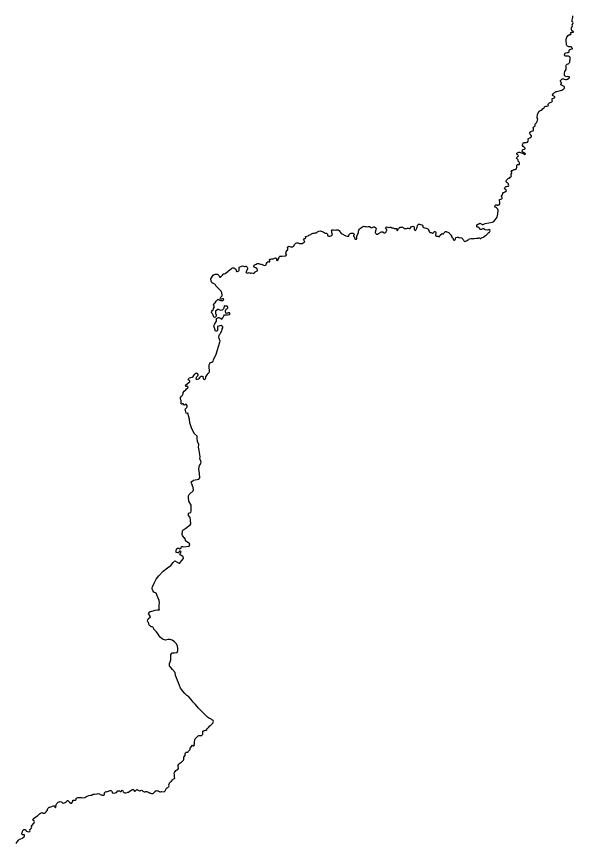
# Model space of a CAD drawing. Header units: metres. Extents: x 245125 to 394351, y 270578 to 4233311.
# Drawn here: x 269351 to 269598.2, y 4229638.4 to 4230005.7 of the extents above; entities that cross this region are included whole.
import ezdxf
from ezdxf.lldxf.tags import DXFTag

# ---------------------------------------------------------------- set-up
doc = ezdxf.new("R2010")
doc.units = ezdxf.units.M
doc.layers.add('ASTOTA', color=7, linetype='Continuous')
tags = doc.linetypes.add('HIDDEN', pattern=[0.375, 0.25, -0.125]).pattern_tags.tags
tags[6:7] = [DXFTag(74, 4), DXFTag(75, 0), DXFTag(340, '0'), DXFTag(46, 1.0), DXFTag(50, 0.0), DXFTag(44, 0.0), DXFTag(45, 0.0)]
tags[4:5] = [DXFTag(74, 4), DXFTag(75, 0), DXFTag(340, '0'), DXFTag(46, 1.0), DXFTag(50, 0.0), DXFTag(44, 0.0), DXFTag(45, 0.0)]

msp = doc.modelspace()

# ---------------------------------------------------------------- linework, layer by layer
at = {"layer": 'ASTOTA', "color": 253, "linetype": 'HIDDEN', "ltscale": 300}
msp.add_lwpolyline([(269351.08, 4229638.3), (269351.04, 4229638.59), (269351.31, 4229639.11), (269351.55, 4229639.45), (269351.86, 4229639.86), (269352.3, 4229640.24), (269352.91, 4229640.45), (269353.62, 4229640.73), (269354.01, 4229641.01), (269354.37, 4229641.33), (269354.6, 4229641.71), (269354.56, 4229642.12), (269354.24, 4229642.15), (269353.85, 4229642.21), (269353.39, 4229642.55), (269353.44, 4229642.92), (269353.66, 4229643.53), (269353.88, 4229644.18), (269354.31, 4229644.52), (269355, 4229644.54), (269355.23, 4229644.19), (269355.53, 4229643.87), (269355.86, 4229643.7), (269356.37, 4229643.53), (269356.95, 4229643.66), (269357.04, 4229643.93), (269356.95, 4229644.25), (269356.92, 4229644.58), (269357.16, 4229644.69), (269357.46, 4229644.94), (269357.69, 4229645.39), (269357.76, 4229645.56), (269357.75, 4229646), (269357.99, 4229646.47), (269358.33, 4229646.77), (269358.61, 4229647.16), (269358.81, 4229647.43), (269358.9, 4229647.7), (269358.98, 4229648.15), (269358.93, 4229648.41), (269358.5, 4229648.62), (269358.33, 4229648.72), (269358.5, 4229649.19), (269358.62, 4229649.48), (269359.62, 4229650.21), (269360.54, 4229650.82), (269360.86, 4229651.17), (269361.26, 4229651.47), (269361.6, 4229651.86), (269362.41, 4229652.08), (269362.68, 4229651.87), (269363, 4229651.75), (269363.19, 4229651.8), (269363.66, 4229651.86), (269363.89, 4229652.08), (269364.16, 4229652.42), (269364.49, 4229652.84), (269364.79, 4229653.18), (269364.81, 4229653.33), (269364.83, 4229653.65), (269364.92, 4229653.89), (269365.15, 4229654.23), (269365.4, 4229654.45), (269365.56, 4229654.47), (269365.88, 4229654.52), (269366.21, 4229654.58), (269367.45, 4229655.04), (269367.72, 4229655.02), (269367.97, 4229654.83), (269368.06, 4229654.56), (269368.07, 4229654.43), (269368.2, 4229654.36), (269368.3, 4229654.38), (269368.52, 4229654.5), (269368.56, 4229654.75), (269368.54, 4229655.22), (269368.87, 4229656.05), (269369.23, 4229656.36), (269369.56, 4229656.63), (269369.91, 4229656.86), (269370.22, 4229656.98), (269370.9, 4229656.84), (269371.18, 4229656.67), (269371.34, 4229656.5), (269371.57, 4229656.33), (269371.74, 4229656.26), (269372.28, 4229656.35), (269372.61, 4229656.53), (269373.03, 4229656.85), (269373.27, 4229657.07), (269373.49, 4229657.3), (269373.66, 4229657.44), (269373.86, 4229657.51), (269374.6, 4229656.63), (269375.13, 4229656.29), (269375.63, 4229656.25), (269376.04, 4229657.26), (269376.04, 4229657.53), (269376.46, 4229657.64), (269376.97, 4229657.65), (269377.27, 4229657.66), (269377.48, 4229657.69), (269377.52, 4229657.85), (269377.5, 4229658.25), (269377.58, 4229658.56), (269377.82, 4229658.67), (269378.22, 4229658.76), (269379.75, 4229658.74), (269380.12, 4229658.68), (269381.32, 4229658.78), (269381.76, 4229659.03), (269382.37, 4229659.31), (269383.18, 4229659.63), (269383.82, 4229659.79), (269384.32, 4229659.88), (269385.06, 4229660.21), (269385.7, 4229660.23), (269386.89, 4229660.47), (269387.25, 4229660.48), (269387.84, 4229660.34), (269388.2, 4229660.06), (269388.63, 4229659.98), (269388.95, 4229659.97), (269389.22, 4229659.84), (269389.38, 4229659.75), (269389.66, 4229659.78), (269390.07, 4229660.11), (269390.09, 4229660.37), (269390, 4229660.65), (269390.68, 4229661.37), (269391.01, 4229661.36), (269391.37, 4229661.4), (269391.82, 4229661.58), (269392.22, 4229661.78), (269392.5, 4229661.91), (269392.87, 4229661.9), (269393.17, 4229661.75), (269393.31, 4229661.54), (269393.42, 4229660.96), (269393.51, 4229660.89), (269394.43, 4229660.65), (269395.23, 4229661), (269395.47, 4229661.02), (269396.06, 4229661.69), (269396.36, 4229661.79), (269396.72, 4229661.75), (269397.09, 4229661.42), (269397.41, 4229661.4), (269397.93, 4229661.97), (269398.17, 4229661.88), (269398.34, 4229661.68), (269398.27, 4229661.52), (269398.4, 4229661.33), (269398.73, 4229661.01), (269398.89, 4229660.89), (269399.14, 4229660.81), (269399.61, 4229660.88), (269400.12, 4229661.01), (269400.47, 4229661.14), (269400.78, 4229661.17), (269401.44, 4229661.75), (269401.83, 4229661.91), (269402.14, 4229662.25), (269402.36, 4229662.36), (269402.7, 4229662.36), (269402.86, 4229662.26), (269403.07, 4229662.07), (269403.42, 4229661.56), (269403.65, 4229661.57), (269404.07, 4229662.01), (269404.39, 4229662.33), (269405.32, 4229661.84), (269405.62, 4229661.78), (269405.91, 4229661.78), (269406.13, 4229661.92), (269406.45, 4229661.98), (269406.83, 4229661.89), (269407.12, 4229661.65), (269407.32, 4229661.48), (269407.65, 4229661.23), (269408.13, 4229661.32), (269408.44, 4229661.46), (269408.62, 4229661.48), (269408.9, 4229661.38), (269409.12, 4229661.25), (269409.41, 4229661.11), (269409.69, 4229660.98), (269409.92, 4229660.88), (269410.22, 4229660.8), (269410.57, 4229660.67), (269410.98, 4229660.54), (269411.2, 4229660.55), (269411.35, 4229660.57), (269411.48, 4229660.57), (269411.79, 4229660.64), (269412.01, 4229660.78), (269412.31, 4229661.11), (269412.47, 4229661.41), (269413.04, 4229661.94), (269413.54, 4229661.74), (269413.88, 4229661.7), (269414.07, 4229661.57), (269414.37, 4229661.5), (269414.66, 4229661.36), (269414.95, 4229661.33), (269415.43, 4229661.4), (269416.5, 4229661.29), (269416.96, 4229661.8), (269417.66, 4229662.85), (269418.12, 4229663.18), (269418.64, 4229663.63), (269418.75, 4229663.98), (269418.63, 4229664.34), (269418.91, 4229665.07), (269419.09, 4229665.44), (269419.36, 4229665.74), (269419.84, 4229666.1), (269420.2, 4229666.59), (269420.64, 4229667.03), (269421.1, 4229667.22), (269421.3, 4229667.41), (269421.22, 4229667.94), (269421.18, 4229668.12), (269421.15, 4229668.47), (269421.16, 4229668.7), (269421.1, 4229669.06), (269421.01, 4229669.57), (269421.1, 4229669.88), (269421.42, 4229670.31), (269421.7, 4229670.72), (269422.18, 4229671.06), (269422.56, 4229671.24), (269422.89, 4229671.62), (269422.96, 4229671.97), (269422.83, 4229672.23), (269422.79, 4229673.13), (269423.14, 4229673.56), (269423.51, 4229673.99), (269423.93, 4229674.26), (269424.25, 4229674.46), (269424.66, 4229674.86), (269425.1, 4229675.39), (269425.27, 4229675.75), (269425.32, 4229676.15), (269425.33, 4229676.69), (269425.87, 4229677.47), (269425.86, 4229677.84), (269425.9, 4229678.18), (269426.06, 4229678.6), (269426.34, 4229678.86), (269426.71, 4229678.95), (269427.14, 4229678.97), (269427.28, 4229679.03), (269427.44, 4229679.37), (269427.73, 4229679.65), (269427.96, 4229679.91), (269428.13, 4229680.19), (269428.13, 4229680.65), (269429.13, 4229681.99), (269429.37, 4229681.78), (269429.7, 4229681.69), (269429.98, 4229681.98), (269429.94, 4229682.48), (269429.99, 4229682.94), (269430.09, 4229683.54), (269430.24, 4229684.32), (269430.26, 4229684.81), (269430.64, 4229685.18), (269431.1, 4229685.6), (269431.15, 4229685.69), (269431.33, 4229685.84), (269431.71, 4229686.15), (269431.93, 4229686.29), (269432.65, 4229686.33), (269433.25, 4229686.32), (269433.48, 4229686.6), (269433.77, 4229686.95), (269433.8, 4229687.43), (269433.69, 4229687.79), (269433.78, 4229688.19), (269434.13, 4229688.45), (269434.27, 4229688.55), (269434.55, 4229688.61), (269434.97, 4229688.65), (269435.36, 4229688.71), (269435.49, 4229688.88), (269435.47, 4229689.2), (269435.6, 4229689.38), (269435.91, 4229689.51), (269436.22, 4229689.82), (269436.9, 4229690.55), (269437.33, 4229690.95), (269438.12, 4229691.79), (269438.32, 4229692.24), (269438.42, 4229692.54), (269438.37, 4229692.97), (269438.23, 4229693.15), (269437.77, 4229693.34), (269437.25, 4229693.65), (269436.8, 4229693.84), (269436.25, 4229694.12), (269435.82, 4229694.4), (269433.99, 4229696.25), (269431.76, 4229698.48), (269430.47, 4229700.03), (269429.44, 4229701.14), (269428.5, 4229702.26), (269427.46, 4229703.46), (269426.69, 4229704.15), (269425.75, 4229704.92), (269424.89, 4229706.04), (269423.77, 4229707.41), (269423.34, 4229708.53), (269423, 4229709.65), (269422.48, 4229710.77), (269422.05, 4229711.88), (269421.62, 4229713), (269421.45, 4229714.29), (269420.33, 4229715.66), (269419.65, 4229716.35), (269418.96, 4229717.3), (269418.96, 4229718.33), (269419.22, 4229719.1), (269419.47, 4229719.87), (269419.47, 4229721.08), (269419.56, 4229722.28), (269420.07, 4229722.97), (269421.11, 4229723.05), (269422.31, 4229723.14), (269422.65, 4229724), (269422.65, 4229724.94), (269422.48, 4229725.97), (269421.97, 4229727), (269421.11, 4229727.95), (269420.16, 4229728.72), (269419.3, 4229728.89), (269418.36, 4229728.89), (269417.15, 4229728.72), (269415.78, 4229729.07), (269414.83, 4229729.93), (269414.32, 4229730.61), (269413.97, 4229731.3), (269413.12, 4229732.33), (269412.03, 4229733.57), (269412.01, 4229733.65), (269411.81, 4229733.96), (269411.74, 4229734.26), (269411.47, 4229734.51), (269411.18, 4229734.53), (269411, 4229734.53), (269410.78, 4229734.57), (269410.63, 4229734.65), (269410.44, 4229734.81), (269410.29, 4229735), (269410.1, 4229735.24), (269409.82, 4229735.77), (269409.7, 4229736.04), (269409.66, 4229736.32), (269409.62, 4229736.51), (269409.45, 4229736.65), (269409.26, 4229736.85), (269409.17, 4229737.16), (269409.29, 4229737.75), (269409.52, 4229738.1), (269410.45, 4229739.01), (269409.65, 4229740.47), (269410.23, 4229741.27), (269412.63, 4229742), (269413.55, 4229742.13), (269414.43, 4229742.07), (269414.31, 4229742.65), (269414.38, 4229743.45), (269414.38, 4229744.4), (269414.52, 4229745.2), (269414.38, 4229746.22), (269413.05, 4229749.51), (269411.99, 4229749.99), (269411.48, 4229750.69), (269411.28, 4229751.32), (269411.29, 4229751.76), (269411.37, 4229752.28), (269412.15, 4229754.01), (269413.07, 4229755.74), (269414.23, 4229757.2), (269416.05, 4229759.31), (269418.09, 4229760.84), (269419.52, 4229761.83), (269420.51, 4229763.09), (269421.3, 4229763.88), (269423.33, 4229762.73), (269424.2, 4229763.96), (269425.14, 4229764.91), (269425, 4229765.64), (269423.57, 4229766.67), (269423.85, 4229767.27), (269424.09, 4229767.78), (269424.02, 4229768.04), (269423.75, 4229768.17), (269423.45, 4229768.17), (269423.21, 4229767.99), (269423.02, 4229767.64), (269422.87, 4229767.49), (269422.61, 4229767.44), (269421.94, 4229767.63), (269421.87, 4229768.01), (269421.86, 4229768.49), (269421.95, 4229768.74), (269422.15, 4229769.13), (269422.39, 4229769.5), (269422.74, 4229769.6), (269423.11, 4229769.5), (269423.52, 4229769.28), (269423.83, 4229769.39), (269424.05, 4229769.52), (269424.18, 4229769.81), (269424.28, 4229770.14), (269424.31, 4229770.26), (269424.72, 4229770.25), (269425.22, 4229770.15), (269427.69, 4229770.36), (269427.98, 4229771.45), (269426.06, 4229772.78), (269426.09, 4229773.04), (269426.02, 4229773.27), (269425.91, 4229773.58), (269425.85, 4229773.74), (269425.58, 4229774.05), (269425.41, 4229774.14), (269424.97, 4229774.67), (269424.77, 4229775.12), (269424.57, 4229775.59), (269424.56, 4229776.16), (269424.74, 4229776.58), (269424.76, 4229777.04), (269424.88, 4229777.56), (269426.24, 4229778.44), (269428.08, 4229779.87), (269428.34, 4229780.4), (269428.2, 4229781.93), (269428.13, 4229783.09), (269427.4, 4229784.11), (269427.33, 4229785.13), (269428.42, 4229785.42), (269428.6, 4229786.02), (269428.49, 4229788.62), (269427.54, 4229790.44), (269427.36, 4229792.05), (269427.32, 4229792.81), (269427.64, 4229793.4), (269427.98, 4229793.71), (269429.46, 4229795), (269429.65, 4229795.46), (269429.44, 4229796.55), (269429.14, 4229797.28), (269428.83, 4229798.12), (269428.6, 4229798.71), (269428.9, 4229799.2), (269429.6, 4229799.69), (269431.95, 4229800.19), (269432.34, 4229800.77), (269432.27, 4229802.66), (269431.98, 4229804.77), (269432.27, 4229806.22), (269432.71, 4229806.8), (269432.93, 4229807.68), (269432.42, 4229809.35), (269432.49, 4229809.92), (269432.42, 4229811.09), (269432.05, 4229812.98), (269431.76, 4229814.36), (269431.91, 4229815.59), (269431.33, 4229816.9), (269431.18, 4229818.36), (269431.25, 4229819.3), (269429.94, 4229820.47), (269428.67, 4229823.05), (269427.91, 4229825.27), (269427.76, 4229826.87), (269427.36, 4229828.34), (269427.26, 4229829.08), (269427.09, 4229829.53), (269426.64, 4229829.39), (269426.31, 4229829.55), (269426.11, 4229830.08), (269425.96, 4229831.32), (269426.57, 4229831.99), (269426.73, 4229832.25), (269426.74, 4229832.86), (269426.35, 4229833.5), (269425.58, 4229833.04), (269425.25, 4229833.26), (269424.95, 4229833.6), (269424.59, 4229833.61), (269424.24, 4229833.53), (269424.1, 4229833.65), (269424.11, 4229833.94), (269424.13, 4229834.48), (269424.15, 4229834.88), (269424.11, 4229835.07), (269423.94, 4229835.42), (269423.83, 4229835.71), (269423.78, 4229836.11), (269423.83, 4229836.52), (269424.23, 4229837.11), (269424.77, 4229837.45), (269424.91, 4229837.73), (269424.98, 4229838.08), (269425.04, 4229838.64), (269425.44, 4229839.23), (269426.18, 4229839.87), (269426.49, 4229840.29), (269427, 4229840.77), (269427.29, 4229841.14), (269427.13, 4229841.46), (269426.59, 4229841.32), (269426.12, 4229841.35), (269426.1, 4229841.92), (269426.87, 4229842.73), (269427.55, 4229843.05), (269427.89, 4229843.35), (269428.03, 4229843.75), (269427.81, 4229844), (269427.25, 4229844.23), (269427.34, 4229844.54), (269427.65, 4229845.14), (269428.33, 4229845.35), (269428.97, 4229845.43), (269429.39, 4229845.8), (269429.78, 4229846.17), (269429.97, 4229846.62), (269430.19, 4229846.93), (269430.59, 4229847.29), (269430.9, 4229847.37), (269431.28, 4229847.13), (269431.58, 4229846.69), (269431.54, 4229846.42), (269431.36, 4229845.94), (269430.8, 4229845.32), (269430.64, 4229844.74), (269430.84, 4229844.63), (269431.26, 4229844.53), (269431.74, 4229844.69), (269432.26, 4229845.08), (269432.75, 4229845.63), (269433.06, 4229845.92), (269433.43, 4229845.94), (269433.75, 4229845.84), (269433.82, 4229845.71), (269433.8, 4229845.42), (269433.88, 4229845.15), (269433.91, 4229844.82), (269434.11, 4229844.6), (269434.52, 4229844.52), (269434.78, 4229844.66), (269435, 4229845.13), (269435.07, 4229845.43), (269435.12, 4229845.69), (269435.3, 4229846.1), (269435.58, 4229846.56), (269436.14, 4229847.17), (269436.56, 4229847.53), (269436.67, 4229847.81), (269436.7, 4229848.17), (269436.69, 4229848.36), (269436.62, 4229848.79), (269436.57, 4229849.42), (269436.56, 4229849.99), (269436.55, 4229850.53), (269436.6, 4229851), (269436.88, 4229851.63), (269437.18, 4229852.02), (269437.72, 4229852.21), (269438.28, 4229852.64), (269438.4, 4229853.13), (269439.61, 4229855.71), (269441.27, 4229860.99), (269441.36, 4229861.49), (269441.3, 4229861.94), (269441.07, 4229862.28), (269440.91, 4229862.66), (269440.84, 4229863.24), (269441, 4229863.96), (269441.15, 4229864.37), (269441.42, 4229864.76), (269441.59, 4229865.03), (269442.16, 4229866.04), (269442.32, 4229866.71), (269442.32, 4229866.92), (269442.68, 4229867.4), (269442.59, 4229867.9), (269441.9, 4229868.42), (269440.29, 4229867.96), (269440.2, 4229867.56), (269440.24, 4229866.91), (269440.21, 4229866.28), (269440.06, 4229866.04), (269439.75, 4229865.92), (269439.33, 4229865.94), (269439.16, 4229866.26), (269439.14, 4229866.55), (269439.12, 4229866.66), (269439.06, 4229866.95), (269438.93, 4229867.35), (269438.83, 4229867.54), (269438.7, 4229867.89), (269438.64, 4229868.28), (269438.99, 4229869.25), (269439.79, 4229870.32), (269439.75, 4229870.71), (269439.73, 4229870.86), (269439.73, 4229871.18), (269439.86, 4229871.57), (269440.12, 4229871.68), (269440.33, 4229871.88), (269440.61, 4229872.02), (269440.85, 4229871.96), (269441.27, 4229871.78), (269442.17, 4229871.32), (269442.65, 4229871.77), (269442.69, 4229872.09), (269443.09, 4229872.79), (269443.29, 4229873.17), (269443.56, 4229873.22), (269443.98, 4229873.16), (269444.64, 4229873.18), (269445.55, 4229873.29), (269445.78, 4229873.54), (269445.76, 4229873.83), (269445.7, 4229873.98), (269445.52, 4229874.07), (269445.17, 4229874.08), (269444.82, 4229873.95), (269444.58, 4229873.87), (269444.23, 4229873.82), (269443.96, 4229873.97), (269443.89, 4229874.09), (269443.72, 4229874.4), (269443.74, 4229874.72), (269443.85, 4229875.08), (269443.92, 4229875.32), (269444.06, 4229875.64), (269444.53, 4229875.98), (269444.83, 4229876.21), (269444.85, 4229876.47), (269444.71, 4229876.82), (269444.51, 4229877.07), (269444.12, 4229877.02), (269443.77, 4229877.09), (269443.25, 4229877.22), (269443.18, 4229876.95), (269443.01, 4229876.24), (269442.84, 4229875.91), (269442.26, 4229875.32), (269441.8, 4229875.16), (269441.46, 4229875.23), (269441.04, 4229875.43), (269440.66, 4229875.49), (269440.34, 4229875.47), (269439.42, 4229874.76), (269439.37, 4229874.49), (269439.38, 4229874), (269439.4, 4229873.68), (269439.58, 4229873.25), (269439.65, 4229872.78), (269439.54, 4229872.47), (269439.48, 4229872.37), (269439.32, 4229872.14), (269439.15, 4229872.02), (269438.74, 4229872.16), (269438.58, 4229872.33), (269438.51, 4229872.5), (269438.45, 4229872.72), (269438.38, 4229872.9), (269438.32, 4229873.07), (269438.17, 4229873.3), (269437.96, 4229873.56), (269437.71, 4229873.9), (269437.52, 4229874.31), (269437.71, 4229874.81), (269437.96, 4229875.2), (269438.36, 4229875.25), (269438.52, 4229876.04), (269438.84, 4229876.69), (269438.65, 4229877.12), (269438.45, 4229877.67), (269438.74, 4229878.06), (269439.24, 4229878.5), (269439.67, 4229879.19), (269440.05, 4229879.76), (269440.51, 4229880.15), (269441.33, 4229879.69), (269441.6, 4229879.53), (269441.96, 4229879.5), (269442.17, 4229879.53), (269442.47, 4229879.6), (269442.93, 4229879.81), (269443.05, 4229879.99), (269442.93, 4229880.21), (269442.69, 4229880.27), (269442.43, 4229880.27), (269442, 4229880.1), (269441.78, 4229880.09), (269441.5, 4229880.3), (269441.48, 4229880.52), (269441.64, 4229880.83), (269441.77, 4229881.08), (269442.05, 4229881.38), (269442.24, 4229881.55), (269442.27, 4229881.87), (269442.1, 4229883.01), (269441.8, 4229883.62), (269441.47, 4229884.08), (269440.99, 4229884.6), (269440.38, 4229885.18), (269439.81, 4229885.76), (269439.52, 4229886.11), (269439.3, 4229886.48), (269439.01, 4229886.79), (269438.37, 4229887.07), (269437.89, 4229887.36), (269437.61, 4229887.66), (269437.43, 4229888.09), (269437.25, 4229889.23), (269438.26, 4229890.83), (269438.76, 4229891.08), (269439.23, 4229891.2), (269440.3, 4229891.23), (269440.79, 4229890.67), (269440.94, 4229890.41), (269441.31, 4229889.87), (269441.5, 4229889.97), (269442.39, 4229890.77), (269442.73, 4229891.2), (269442.84, 4229891.35), (269443.25, 4229891.43), (269443.64, 4229891.58), (269444.26, 4229892.05), (269444.77, 4229892.43), (269445.16, 4229892.77), (269446.27, 4229893.64), (269446.66, 4229893.94), (269446.96, 4229894.01), (269447.47, 4229893.98), (269447.99, 4229893.72), (269448.33, 4229893.48), (269448.57, 4229893.17), (269448.58, 4229892.68), (269448.62, 4229892.44), (269448.92, 4229892.46), (269449.37, 4229892.6), (269449.67, 4229892.76), (269449.9, 4229893.07), (269449.86, 4229893.2), (269449.84, 4229893.74), (269449.83, 4229893.97), (269449.86, 4229894.26), (269450, 4229894.46), (269450.1, 4229894.55), (269451.39, 4229894.94), (269451.81, 4229894.75), (269452.17, 4229894.66), (269452.46, 4229894.7), (269452.75, 4229894.84), (269452.92, 4229894.81), (269453.18, 4229894.64), (269453.39, 4229894.39), (269453.56, 4229894.11), (269453.55, 4229893.75), (269453.49, 4229893.51), (269453.37, 4229893.31), (269452.94, 4229892.28), (269452.79, 4229892.05), (269453.13, 4229891.91), (269453.28, 4229891.8), (269453.64, 4229891.69), (269454.34, 4229891.93), (269454.58, 4229891.87), (269454.76, 4229891.67), (269455.03, 4229891.66), (269455.33, 4229891.78), (269456.04, 4229891.64), (269456.38, 4229891.52), (269456.53, 4229891.62), (269456.77, 4229891.96), (269456.83, 4229892.09), (269457, 4229892.28), (269457.27, 4229892.44), (269457.62, 4229892.56), (269457.95, 4229892.73), (269458.03, 4229892.98), (269457.86, 4229893.27), (269457.78, 4229893.63), (269457.31, 4229894.1), (269456.83, 4229894.2), (269456.49, 4229894.28), (269456.3, 4229894.56), (269456.56, 4229895.2), (269456.92, 4229895.52), (269457.35, 4229895.74), (269457.91, 4229895.93), (269458.38, 4229895.91), (269459.32, 4229895.67), (269459.59, 4229895.62), (269460.04, 4229895.49), (269460.33, 4229895.33), (269460.71, 4229895.17), (269461.12, 4229895.12), (269461.6, 4229895.27), (269461.86, 4229895.39), (269461.87, 4229895.58), (269461.94, 4229895.78), (269462.05, 4229896.04), (269462.28, 4229896.45), (269462.62, 4229896.75), (269462.75, 4229896.86), (269463.08, 4229896.77), (269463.4, 4229896.71), (269463.5, 4229896.95), (269463.25, 4229897.47), (269463.3, 4229897.8), (269463.57, 4229897.91), (269463.97, 4229897.95), (269464.41, 4229898.04), (269464.58, 4229898.1), (269464.91, 4229898.11), (269465.3, 4229898.22), (269465.59, 4229898.3), (269465.92, 4229898.42), (269466.18, 4229898.4), (269466.38, 4229898.38), (269466.46, 4229898.07), (269466.42, 4229897.62), (269466.63, 4229897.25), (269466.78, 4229897.22), (269467.09, 4229897.52), (269467.26, 4229897.93), (269467.43, 4229898.39), (269467.65, 4229898.8), (269467.82, 4229899.09), (269467.98, 4229899.16), (269468.25, 4229899.18), (269468.51, 4229899.22), (269468.96, 4229899.16), (269470.62, 4229899.41), (269470.84, 4229899.77), (269470.82, 4229899.9), (269470.76, 4229900.02), (269470.62, 4229900.39), (269470.68, 4229900.73), (269470.74, 4229901.12), (269471.43, 4229902.24), (269471.46, 4229902.59), (269471.43, 4229902.83), (269471.38, 4229903.17), (269471.41, 4229903.44), (269472.12, 4229903.68), (269472.41, 4229903.53), (269472.65, 4229903.38), (269473.16, 4229903.32), (269473.71, 4229903.45), (269473.86, 4229903.52), (269474.14, 4229903.72), (269474.37, 4229904.36), (269474.69, 4229904.78), (269474.97, 4229905.05), (269475.51, 4229905.17), (269475.99, 4229905.23), (269476.68, 4229904.82), (269476.81, 4229904.79), (269476.92, 4229904.8), (269477.9, 4229904.92), (269478.27, 4229905.19), (269478.72, 4229905.47), (269478.94, 4229905.8), (269478.93, 4229905.97), (269478.65, 4229906.11), (269478.5, 4229906.3), (269478.43, 4229906.48), (269478.65, 4229906.86), (269479.46, 4229907.34), (269479.45, 4229907.51), (269479.25, 4229907.84), (269479.28, 4229908.01), (269479.96, 4229908.15), (269480.44, 4229908.33), (269480.83, 4229908.58), (269481.63, 4229908.84), (269482.03, 4229909.15), (269482.23, 4229909.28), (269482.71, 4229909.45), (269483.17, 4229909.5), (269483.65, 4229909.53), (269484.15, 4229909.67), (269484.62, 4229910.03), (269485.2, 4229910.34), (269485.74, 4229910.49), (269487.21, 4229910.09), (269487.61, 4229909.68), (269487.89, 4229909.49), (269488.22, 4229909.48), (269488.6, 4229909.43), (269488.83, 4229909.34), (269489.04, 4229908.99), (269489.13, 4229908.71), (269489.28, 4229908.28), (269489.39, 4229908.24), (269489.73, 4229908.16), (269490.09, 4229908.12), (269490.59, 4229908.24), (269491.04, 4229908.51), (269491.22, 4229908.83), (269491.11, 4229909.28), (269491, 4229909.61), (269490.92, 4229910.15), (269490.84, 4229910.52), (269491.21, 4229910.91), (269491.8, 4229910.98), (269492.47, 4229910.84), (269492.91, 4229910.86), (269493.47, 4229910.87), (269493.86, 4229910.87), (269494.31, 4229910.58), (269494.56, 4229910.2), (269494.74, 4229909.87), (269495.08, 4229909.27), (269496.2, 4229908.86), (269496.52, 4229908.61), (269496.9, 4229908.43), (269497.17, 4229908.3), (269497.87, 4229908.12), (269498.49, 4229908.15), (269498.74, 4229908.83), (269499.15, 4229909.29), (269499.57, 4229909.38), (269500.04, 4229909.4), (269500.4, 4229909.39), (269500.83, 4229909.05), (269500.83, 4229908.75), (269500.61, 4229908.35), (269500.63, 4229908.16), (269500.82, 4229907.92), (269501.03, 4229907.63), (269501.07, 4229907.5), (269501.08, 4229907.24), (269501.19, 4229906.9), (269501.31, 4229906.77), (269501.94, 4229906.72), (269502.12, 4229907.14), (269502.13, 4229907.63), (269502.08, 4229908.18), (269502.86, 4229909.7), (269502.86, 4229910.01), (269502.9, 4229910.33), (269503, 4229910.72), (269503.21, 4229911.21), (269503.72, 4229911.62), (269504.2, 4229911.96), (269504.58, 4229912.26), (269505.06, 4229912.49), (269505.67, 4229912.36), (269506.21, 4229912.4), (269506.76, 4229912.29), (269507.33, 4229912.36), (269507.66, 4229912.35), (269508.16, 4229912.11), (269508.28, 4229911.95), (269508.66, 4229911.89), (269508.92, 4229911.91), (269509.19, 4229912.08), (269509.66, 4229912.27), (269509.9, 4229912.19), (269510.13, 4229912.11), (269510.51, 4229911.84), (269510.66, 4229911.5), (269510.48, 4229910.96), (269510.32, 4229910.48), (269510.22, 4229909.79), (269510.4, 4229909.43), (269510.63, 4229909.18), (269510.87, 4229909.05), (269511.25, 4229909.02), (269511.65, 4229909.24), (269512.36, 4229909.65), (269512.58, 4229909.91), (269512.97, 4229909.97), (269513.56, 4229910.06), (269513.84, 4229909.91), (269514.22, 4229909.61), (269514.47, 4229909.63), (269514.91, 4229909.86), (269515.1, 4229910.17), (269515.24, 4229910.45), (269515.38, 4229910.63), (269515.44, 4229910.9), (269515.39, 4229911.1), (269514.98, 4229911.34), (269514.81, 4229911.73), (269514.94, 4229912.01), (269515.24, 4229912.2), (269515.9, 4229912.05), (269516.12, 4229911.93), (269516.71, 4229912.12), (269517.05, 4229912.17), (269517.32, 4229912.05), (269517.53, 4229911.87), (269518.04, 4229911.77), (269518.43, 4229911.7), (269518.73, 4229911.53), (269518.92, 4229911.47), (269519.18, 4229911.49), (269519.37, 4229911.58), (269519.66, 4229911.56), (269519.77, 4229911.49), (269519.84, 4229911.31), (269519.85, 4229910.74), (269519.92, 4229910.55), (269520.17, 4229910.65), (269520.42, 4229911.08), (269520.55, 4229911.34), (269520.84, 4229911.68), (269521.05, 4229911.91), (269521.31, 4229912.17), (269522.01, 4229912.17), (269522.13, 4229912.2), (269522.38, 4229912.16), (269522.69, 4229911.91), (269522.94, 4229911.7), (269523.15, 4229911.57), (269523.39, 4229911.48), (269523.71, 4229911.51), (269524.18, 4229911.56), (269524.56, 4229911.71), (269524.87, 4229911.67), (269525.34, 4229911.56), (269525.82, 4229911.57), (269526.08, 4229912.23), (269526.26, 4229912.44), (269526.46, 4229912.29), (269526.7, 4229912.39), (269527.12, 4229912.61), (269527.35, 4229912.45), (269527.52, 4229912.09), (269527.5, 4229911.91), (269527.48, 4229911.55), (269527.5, 4229911.3), (269527.66, 4229910.95), (269527.92, 4229910.66), (269528.25, 4229910.72), (269528.37, 4229911.14), (269528.66, 4229911.67), (269528.9, 4229912.16), (269528.98, 4229912.67), (269529.15, 4229913.11), (269529.51, 4229913.39), (269529.94, 4229913.39), (269530.33, 4229913.31), (269530.92, 4229913.13), (269531.13, 4229913.03), (269531.39, 4229912.6), (269531.36, 4229912.39), (269531.43, 4229912.19), (269531.61, 4229911.9), (269532.11, 4229911.8), (269532.65, 4229911.64), (269532.84, 4229911.62), (269533.3, 4229911.5), (269533.54, 4229911.42), (269533.72, 4229911.25), (269533.89, 4229911.06), (269533.94, 4229910.83), (269534.14, 4229910.35), (269534.32, 4229909.92), (269534.41, 4229909.84), (269534.67, 4229909.82), (269535.03, 4229909.77), (269535.42, 4229909.56), (269535.66, 4229909.39), (269535.9, 4229909.46), (269536.09, 4229909.72), (269536.25, 4229909.96), (269536.47, 4229910.15), (269536.73, 4229910.15), (269537.01, 4229910.02), (269537.13, 4229909.94), (269537.2, 4229909.79), (269537.21, 4229909.42), (269537.11, 4229908.94), (269537.04, 4229908.71), (269537, 4229908.44), (269537.19, 4229908.33), (269537.48, 4229908.17), (269537.74, 4229908.06), (269537.92, 4229908.12), (269538.2, 4229908.1), (269538.38, 4229907.99), (269538.58, 4229907.82), (269538.84, 4229907.91), (269538.96, 4229908.21), (269539.02, 4229908.6), (269540.02, 4229909.24), (269540.23, 4229909.16), (269540.53, 4229909.19), (269540.74, 4229909.39), (269540.88, 4229909.63), (269541.13, 4229909.89), (269541.46, 4229910.14), (269541.74, 4229910.18), (269542.02, 4229910.09), (269542.43, 4229909.91), (269542.8, 4229909.71), (269543.02, 4229909.58), (269543.26, 4229909.35), (269543.55, 4229909.02), (269543.79, 4229908.69), (269543.9, 4229908.55), (269544.02, 4229908.27), (269544.2, 4229907.79), (269544.26, 4229907.55), (269544.61, 4229907.38), (269544.84, 4229907.02), (269544.87, 4229906.66), (269545.19, 4229906.35), (269545.4, 4229906.36), (269545.75, 4229906.57), (269545.86, 4229906.71), (269545.91, 4229906.8), (269546.07, 4229907.56), (269546.56, 4229907.7), (269547.13, 4229907.65), (269547.42, 4229907.51), (269547.67, 4229907.42), (269548.12, 4229907.52), (269548.57, 4229907.44), (269548.81, 4229907.2), (269548.99, 4229906.98), (269549.26, 4229906.62), (269549.41, 4229906.27), (269549.52, 4229906.13), (269549.67, 4229905.9), (269549.88, 4229905.77), (269550.8, 4229906), (269551.14, 4229906.28), (269551.44, 4229906.5), (269551.81, 4229906.67), (269552.17, 4229906.99), (269552.79, 4229907.11), (269553.19, 4229907.09), (269553.46, 4229906.97), (269553.76, 4229907.03), (269554.01, 4229907.12), (269554.16, 4229907.13), (269555.21, 4229907.27), (269555.4, 4229907.16), (269555.64, 4229907.16), (269555.93, 4229907.26), (269556.22, 4229907.33), (269556.4, 4229907.34), (269556.7, 4229907.23), (269556.89, 4229907.08), (269557.14, 4229907.13), (269557.4, 4229907.32), (269557.76, 4229907.52), (269558.31, 4229907.73), (269558.68, 4229908.04), (269559.23, 4229908.36), (269559.68, 4229908.74), (269560.02, 4229909.16), (269560.27, 4229909.5), (269560.69, 4229909.72), (269561.01, 4229909.93), (269561.24, 4229910.44), (269561.11, 4229910.88), (269560.85, 4229911.11), (269560.29, 4229910.71), (269560.13, 4229910.85), (269559.08, 4229910.93), (269558.78, 4229911.04), (269558.67, 4229911.36), (269558.59, 4229911.46), (269558, 4229911.38), (269557.47, 4229911.05), (269557, 4229911.04), (269556.75, 4229911.25), (269556.56, 4229911.63), (269556.28, 4229912.01), (269556.01, 4229912.15), (269555.72, 4229912.15), (269555.38, 4229912.31), (269555.38, 4229912.81), (269555.68, 4229913.29), (269555.96, 4229913.51), (269556.66, 4229913.86), (269557.53, 4229913.5), (269557.79, 4229913.31), (269558.11, 4229913.32), (269558.53, 4229913.45), (269559.02, 4229913.71), (269562.33, 4229914.27), (269562.96, 4229914.67), (269563.52, 4229915.31), (269564.32, 4229916.5), (269564.64, 4229918.1), (269564.8, 4229919.7), (269564.64, 4229920.18), (269564.27, 4229920.61), (269564.19, 4229920.73), (269563.94, 4229920.78), (269563.4, 4229921.07), (269563.52, 4229921.69), (269563.74, 4229921.97), (269564.19, 4229922.02), (269564.36, 4229921.89), (269564.45, 4229921.89), (269564.9, 4229921.95), (269565.04, 4229922.01), (269565.41, 4229922.2), (269565.56, 4229922.53), (269565.58, 4229922.85), (269565.51, 4229923.31), (269565.4, 4229923.67), (269565.35, 4229924.08), (269565.48, 4229924.46), (269565.98, 4229924.61), (269566.39, 4229924.76), (269566.59, 4229924.91), (269566.61, 4229925.2), (269566.52, 4229925.46), (269566.36, 4229925.85), (269566.53, 4229926.37), (269566.74, 4229926.69), (269566.87, 4229927), (269566.9, 4229927.3), (269567.11, 4229927.49), (269567.35, 4229927.57), (269567.58, 4229927.62), (269567.83, 4229927.75), (269568.45, 4229928.25), (269568.44, 4229928.53), (269568.36, 4229928.7), (269568.3, 4229928.8), (269567.94, 4229928.93), (269567.69, 4229929.14), (269567.66, 4229929.25), (269567.74, 4229929.58), (269567.94, 4229929.92), (269568.23, 4229930.16), (269568.58, 4229930.22), (269568.91, 4229930.26), (269569.36, 4229930.4), (269569.53, 4229930.69), (269569.44, 4229931.04), (269569.36, 4229931.36), (269569.13, 4229931.7), (269568.87, 4229931.88), (269568.57, 4229932.05), (269568.37, 4229932.32), (269568.39, 4229932.61), (269568.55, 4229933.03), (269568.94, 4229933.39), (269569.16, 4229933.56), (269569.29, 4229933.83), (269569.61, 4229933.9), (269569.86, 4229933.95), (269570.21, 4229934.29), (269570.62, 4229934.59), (269570.73, 4229934.82), (269570.66, 4229935.06), (269570.6, 4229935.24), (269570.64, 4229935.72), (269570.82, 4229936.07), (269570.82, 4229936.22), (269570.67, 4229936.6), (269570.64, 4229936.92), (269570.88, 4229937.32), (269571.26, 4229937.35), (269571.46, 4229937.47), (269571.65, 4229937.66), (269571.98, 4229937.73), (269572.41, 4229937.73), (269572.8, 4229937.91), (269572.95, 4229938.25), (269573.14, 4229938.56), (269573.14, 4229938.93), (269573.08, 4229939.35), (269573.09, 4229939.65), (269573.36, 4229939.89), (269574.23, 4229940), (269574.36, 4229940.31), (269574.3, 4229940.72), (269574.2, 4229940.95), (269574, 4229941.17), (269573.75, 4229941.5), (269573.66, 4229941.87), (269573.48, 4229942.18), (269573.26, 4229942.4), (269573.03, 4229942.68), (269573.21, 4229943.23), (269573.39, 4229943.5), (269573.73, 4229943.69), (269573.85, 4229943.77), (269573.76, 4229943.91), (269573.49, 4229944.2), (269573.24, 4229944.35), (269573.07, 4229944.53), (269573.15, 4229944.95), (269573.36, 4229945.17), (269573.66, 4229945.35), (269573.96, 4229945.41), (269574.29, 4229945.36), (269574.72, 4229945.26), (269575.19, 4229945.11), (269575.6, 4229944.99), (269576, 4229944.8), (269576.25, 4229944.56), (269576.68, 4229944.42), (269576.97, 4229944.52), (269576.9, 4229944.65), (269576.8, 4229944.78), (269576.54, 4229944.99), (269576.05, 4229945.24), (269575.81, 4229945.34), (269575.59, 4229945.51), (269575.43, 4229945.7), (269575.61, 4229946.54), (269575.96, 4229946.63), (269576.31, 4229946.69), (269576.63, 4229946.84), (269576.79, 4229946.98), (269576.84, 4229947.16), (269576.58, 4229947.4), (269576.31, 4229947.67), (269575.91, 4229947.98), (269575.6, 4229948.38), (269575.68, 4229948.66), (269575.91, 4229949.34), (269576.08, 4229949.68), (269576.28, 4229949.74), (269576.69, 4229949.68), (269577.02, 4229949.67), (269577.41, 4229949.7), (269577.9, 4229949.91), (269578.18, 4229950.26), (269578.3, 4229950.6), (269578.19, 4229951.08), (269578.14, 4229951.32), (269578.28, 4229951.44), (269578.84, 4229951.74), (269579.31, 4229952.12), (269579.58, 4229952.41), (269579.57, 4229952.62), (269579.17, 4229953.22), (269579.05, 4229953.48), (269578.87, 4229953.95), (269578.95, 4229954.34), (269579.25, 4229954.57), (269579.67, 4229954.73), (269580.32, 4229954.95), (269580.52, 4229955.3), (269580.58, 4229955.44), (269580.57, 4229955.76), (269580.48, 4229955.96), (269580.37, 4229956.12), (269580.4, 4229956.46), (269580.67, 4229956.68), (269580.88, 4229956.87), (269581.19, 4229957.15), (269581.25, 4229957.43), (269581.25, 4229957.8), (269581.33, 4229958.1), (269581.49, 4229958.24), (269581.79, 4229958.44), (269582.12, 4229959.07), (269582.33, 4229959.58), (269582.43, 4229960.17), (269582.12, 4229960.75), (269582.12, 4229961.31), (269582.24, 4229961.9), (269582.21, 4229962.32), (269583.09, 4229963.7), (269583.5, 4229963.98), (269583.91, 4229964.09), (269584.28, 4229964.45), (269584.64, 4229964.8), (269585.01, 4229964.84), (269585.19, 4229965.13), (269585.42, 4229965.56), (269585.55, 4229965.73), (269585.96, 4229965.87), (269586.29, 4229965.91), (269586.44, 4229965.93), (269586.97, 4229966.01), (269587.1, 4229966.14), (269587.03, 4229966.44), (269587.08, 4229966.82), (269587.37, 4229967.05), (269587.64, 4229967.29), (269588.62, 4229967.84), (269588.89, 4229968.14), (269588.83, 4229968.4), (269588.76, 4229968.77), (269588.86, 4229969.31), (269589.32, 4229969.44), (269589.91, 4229969.73), (269590.01, 4229969.96), (269589.87, 4229970.13), (269589.55, 4229970.25), (269589.19, 4229970.4), (269588.93, 4229970.58), (269588.83, 4229970.69), (269588.89, 4229970.88), (269589.19, 4229971.31), (269589.39, 4229971.54), (269589.82, 4229971.87), (269590.1, 4229972.07), (269590.34, 4229972.22), (269590.63, 4229972.31), (269590.93, 4229972.36), (269593.04, 4229973), (269593.46, 4229973.2), (269593.89, 4229973.43), (269594.33, 4229973.79), (269594.34, 4229974.07), (269594.31, 4229974.37), (269594.09, 4229974.64), (269593.8, 4229974.8), (269593.19, 4229975.01), (269592.71, 4229975.37), (269592.92, 4229976.19), (269592.96, 4229976.32), (269592.71, 4229976.5), (269592.45, 4229976.88), (269592.55, 4229977.29), (269593.2, 4229977.99), (269593.63, 4229978.07), (269593.85, 4229978.05), (269594.19, 4229977.9), (269594.73, 4229977.76), (269595.2, 4229977.77), (269595.61, 4229977.92), (269596.23, 4229978.37), (269596.52, 4229978.64), (269596.45, 4229978.82), (269596.22, 4229978.92), (269595.75, 4229979), (269595.36, 4229978.96), (269594.92, 4229979.03), (269594.59, 4229979.2), (269594.3, 4229979.54), (269594.22, 4229979.91), (269594.22, 4229980.3), (269594.44, 4229981.31), (269594.94, 4229982.2), (269595.02, 4229982.52), (269595, 4229982.97), (269594.97, 4229983.55), (269594.93, 4229983.84), (269595.01, 4229984.08), (269595.27, 4229984.41), (269595.49, 4229984.56), (269595.85, 4229984.65), (269596.18, 4229984.86), (269596.41, 4229985.15), (269596.62, 4229985.43), (269596.68, 4229985.7), (269596.65, 4229986.05), (269596.77, 4229986.46), (269596.81, 4229987.1), (269596.73, 4229987.41), (269596.6, 4229987.71), (269596.09, 4229988.01), (269594.72, 4229988.11), (269594.46, 4229988.28), (269594.3, 4229988.45), (269594.3, 4229988.62), (269594.37, 4229989.06), (269594.61, 4229989.36), (269594.92, 4229989.62), (269595.47, 4229989.71), (269595.83, 4229989.7), (269596.21, 4229989.79), (269596.4, 4229989.93), (269596.37, 4229990.3), (269596.41, 4229990.69), (269596.68, 4229990.99), (269596.8, 4229991.08), (269597.01, 4229991.19), (269597.88, 4229991.26), (269597.75, 4229991.59), (269597.55, 4229991.83), (269597.36, 4229992), (269597.16, 4229992.15), (269596.75, 4229992.24), (269596.34, 4229992.2), (269596.22, 4229992.16), (269595.88, 4229992.33), (269595.67, 4229992.5), (269595.45, 4229992.72), (269595.3, 4229992.85), (269595.21, 4229993.18), (269595.14, 4229993.51), (269595.05, 4229994.68), (269595.06, 4229995.1), (269595.05, 4229995.6), (269595.18, 4229996.12), (269595.34, 4229996.46), (269595.91, 4229997.23), (269596.43, 4229997.66), (269597.04, 4229997.75), (269597.2, 4229997.86), (269597, 4229998.21), (269597.21, 4229998.64), (269597.7, 4229998.67), (269598.17, 4229998.67), (269598.23, 4229998.77), (269598.24, 4229998.86), (269598.22, 4229998.96), (269597.97, 4229999.13), (269597.58, 4229999.35), (269597.48, 4229999.49), (269597.37, 4229999.76), (269597.35, 4230000.07), (269597.34, 4230000.47), (269597.31, 4230000.85), (269597.63, 4230001.05), (269597.83, 4230001.49), (269597.72, 4230001.99), (269597.98, 4230002.45), (269598.13, 4230002.84), (269598.03, 4230003.15), (269597.85, 4230003.28), (269597.68, 4230003.29), (269597.63, 4230003.72), (269597.66, 4230004.11), (269597.84, 4230004.6), (269597.93, 4230005.22), (269598.03, 4230005.94)], dxfattribs=at)

doc.saveas('drawing.dxf')
